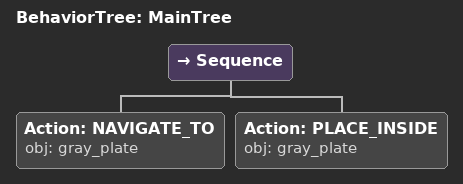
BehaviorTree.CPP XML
<root main_tree_to_execute="MainTree">
  <BehaviorTree ID="MainTree">
    <Sequence>
      <!-- Navigate to gray_plate -->
      <Action ID="NAVIGATE_TO" obj="gray_plate"/>
      <!-- Place inside gray_plate (place the held orange_fruit into the plate on the table) -->
      <Action ID="PLACE_INSIDE" obj="gray_plate"/>
    </Sequence>
  </BehaviorTree>
</root>
